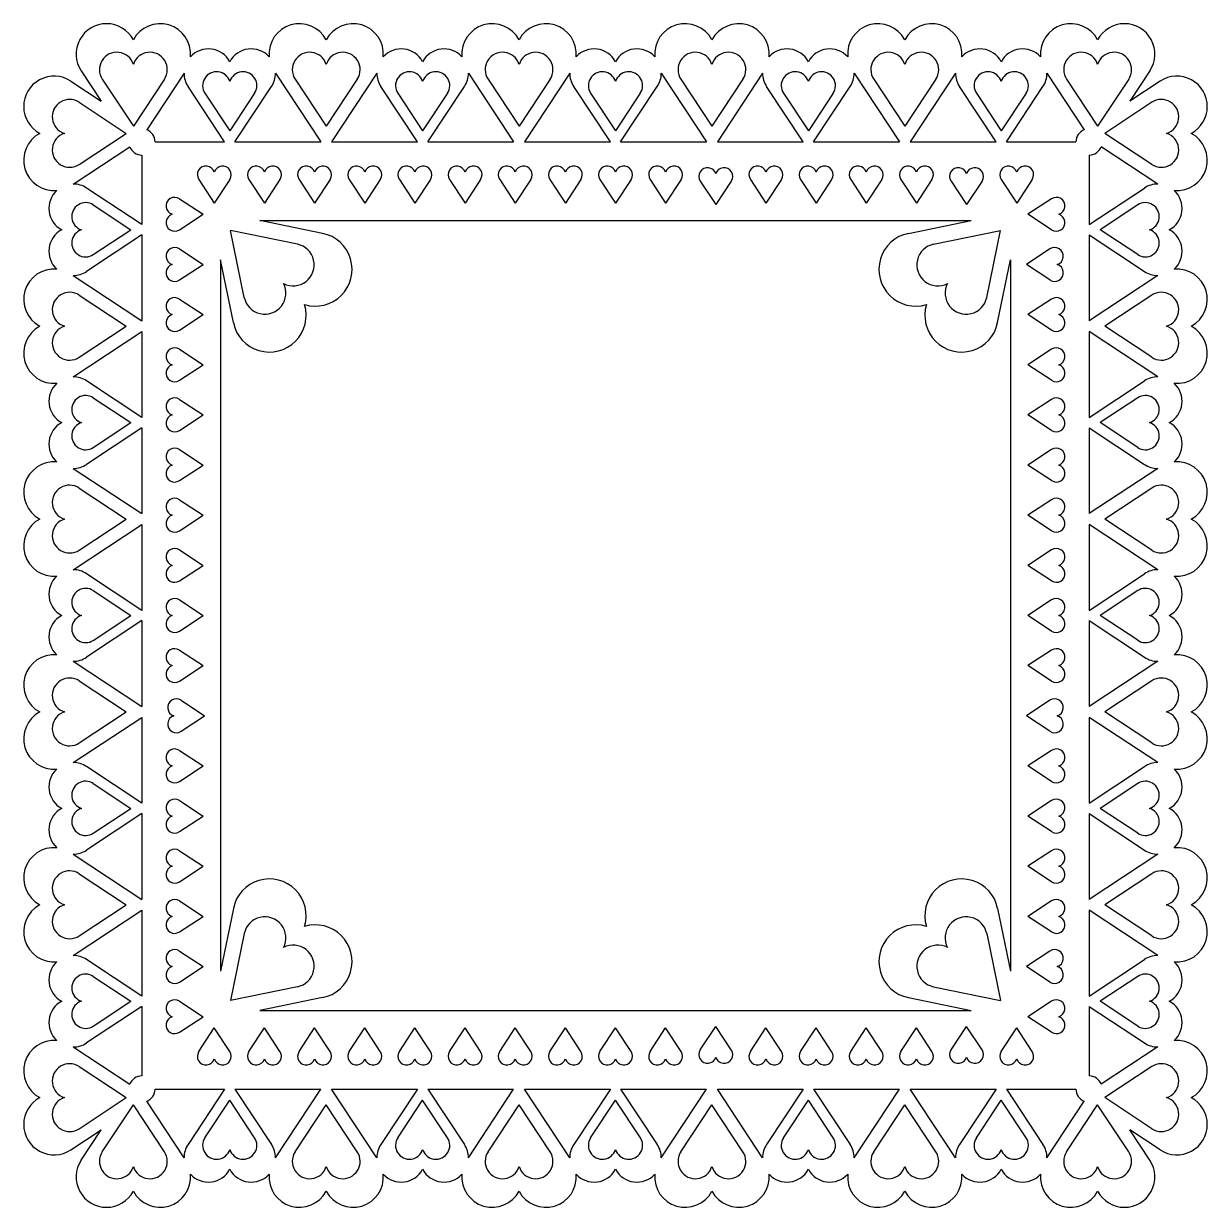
# Model space of a CAD drawing. Extents: x 127 to 506, y 0 to 180.
# Drawn here: x 331.3 to 505.8, y 2.6 to 177.1 of the extents above; entities that cross this region are included whole.
import ezdxf

# ---------------------------------------------------------------- set-up
doc = ezdxf.new("R2010")
doc.units = 0
doc.layers.get('0').update_dxf_attribs({"linetype": 'CONTINUOUS'})

msp = doc.modelspace()

# ---------------------------------------------------------------- linework, layer by layer
for p, q in [((339.827047, 170.180364), (342.756965, 165.72117)), ((354.985715, 169.840976), (349.500685, 161.493025)), ((368.478881, 169.840959), (375.147137, 159.692195)), ((383.414543, 169.840976), (376.746276, 159.692195)), ((396.907698, 169.840976), (403.575965, 159.692195)), ((411.843371, 169.840976), (405.175104, 159.692195)), ((425.336526, 169.840976), (432.004793, 159.692195)), ((440.272199, 169.840976), (433.603932, 159.692195)), ((453.765354, 169.840976), (460.433621, 159.692195)), ((468.701027, 169.840976), (462.03276, 159.692195)), ((482.194182, 169.840976), (487.679209, 161.493029)), ((497.35285, 170.180364), (494.423037, 165.721329)), ((338.297771, 168.651088), (342.756965, 165.72117)), ((342.941949, 168.941799), (347.517879, 162.023161)), ((352.093809, 168.941799), (347.517879, 162.023161)), ((360.972639, 159.692195), (355.579632, 167.852834)), ((362.491947, 159.692195), (367.884963, 167.852827)), ((371.370777, 168.941799), (375.946707, 162.023161)), ((380.522637, 168.941799), (375.946707, 162.023161)), ((389.401467, 159.692195), (384.00846, 167.852834)), ((390.920775, 159.692195), (396.313791, 167.852827)), ((399.799605, 168.941799), (404.375535, 162.023161)), ((408.951465, 168.941799), (404.375535, 162.023161)), ((417.830295, 159.692195), (412.437288, 167.852834)), ((419.349603, 159.692195), (424.742619, 167.852827)), ((428.228433, 168.941799), (432.804363, 162.023161)), ((437.380293, 168.941799), (432.804363, 162.023161)), ((446.259124, 159.692195), (440.866116, 167.852834)), ((447.778431, 159.692195), (453.171447, 167.852827)), ((456.657261, 168.941799), (461.233191, 162.023161)), ((465.809121, 168.941799), (461.233191, 162.023161)), ((474.687952, 159.692195), (469.294944, 167.852834)), ((476.207259, 159.692195), (481.600275, 167.852827)), ((485.086089, 168.941799), (489.662019, 162.023161)), ((494.237949, 168.941799), (489.662019, 162.023161)), ((498.882105, 168.651171), (494.422914, 165.721248)), ((358.071553, 166.86198), (361.732294, 161.327068)), ((365.393041, 166.861977), (361.732294, 161.327068)), ((386.500381, 166.86198), (390.161122, 161.327068)), ((393.821869, 166.861977), (390.161122, 161.327068)), ((414.929209, 166.86198), (418.58995, 161.327068)), ((422.250697, 166.861977), (418.58995, 161.327068)), ((443.358037, 166.86198), (447.018778, 161.327068)), ((450.679525, 166.861977), (447.018778, 161.327068)), ((471.786865, 166.86198), (475.447606, 161.327068)), ((479.108353, 166.861977), (475.447606, 161.327068)), ((339.536336, 165.536186), (346.454974, 160.960256)), ((497.643543, 165.536268), (490.72491, 160.960331)), ((339.536336, 156.384326), (346.454974, 160.960256)), ((497.643553, 156.384408), (490.72491, 160.960331)), ((338.637158, 153.492419), (346.98511, 158.977449)), ((350.723425, 159.692195), (360.972639, 159.692195)), ((362.491947, 159.692195), (375.147137, 159.692195)), ((376.746276, 159.692195), (389.401467, 159.692195)), ((390.920775, 159.692195), (403.575965, 159.692195)), ((405.175104, 159.692195), (417.830295, 159.692195)), ((419.349603, 159.692195), (432.004793, 159.692195)), ((433.603932, 159.692195), (446.259124, 159.692195)), ((447.778431, 159.692195), (460.433621, 159.692195)), ((462.03276, 159.692195), (474.687952, 159.692195)), ((476.207259, 159.692195), (486.45646, 159.692195)), ((498.542733, 153.492502), (490.194799, 158.977508)), ((348.785939, 157.75471), (348.785939, 147.505495)), ((488.393948, 157.75471), (488.393958, 147.505567)), ((357.160924, 154.151514), (359.448889, 150.692195)), ((361.736854, 154.151514), (359.448889, 150.692195)), ((364.553557, 154.151514), (366.841522, 150.692195)), ((369.129487, 154.151514), (366.841522, 150.692195)), ((371.946189, 154.151514), (374.234154, 150.692195)), ((376.522119, 154.151514), (374.234154, 150.692195)), ((379.338822, 154.151514), (381.626787, 150.692195)), ((383.914752, 154.151514), (381.626787, 150.692195)), ((386.731454, 154.151514), (389.019419, 150.692195)), ((391.307384, 154.151514), (389.019419, 150.692195)), ((394.124086, 154.151514), (396.412051, 150.692195)), ((398.700016, 154.151514), (396.412051, 150.692195)), ((401.516719, 154.151514), (403.804684, 150.692195)), ((406.092649, 154.151514), (403.804684, 150.692195)), ((408.909351, 154.151514), (411.197316, 150.692195)), ((413.485281, 154.151514), (411.197316, 150.692195)), ((416.301984, 154.151514), (418.589949, 150.692195)), ((420.877914, 154.151514), (418.589949, 150.692195)), ((423.694616, 154.151514), (425.982581, 150.692195)), ((428.270546, 154.151514), (425.982581, 150.692195)), ((431.087248, 153.925765), (433.375213, 150.466446)), ((435.663178, 153.925765), (433.375213, 150.466446)), ((438.479881, 154.151514), (440.767846, 150.692195)), ((443.055811, 154.151514), (440.767846, 150.692195)), ((445.872513, 154.151514), (448.160478, 150.692195)), ((450.448443, 154.151514), (448.160478, 150.692195)), ((453.265145, 154.151514), (455.55311, 150.692195)), ((457.841075, 154.151514), (455.55311, 150.692195)), ((460.657778, 154.151514), (462.945743, 150.692195)), ((465.233708, 154.151514), (462.945743, 150.692195)), ((468.05041, 153.925765), (470.338375, 150.466446)), ((472.62634, 153.925765), (470.338375, 150.466446)), ((475.443043, 154.151514), (477.731008, 150.692195)), ((480.018973, 154.151514), (477.731008, 150.692195)), ((348.785939, 147.505495), (340.625301, 152.898503)), ((488.393958, 147.505567), (496.554591, 152.898583)), ((341.616154, 150.406582), (347.151066, 146.745841)), ((354.32662, 151.31721), (357.785939, 149.029245)), ((482.853277, 151.31721), (479.393958, 149.029245)), ((495.56374, 150.406661), (490.028832, 146.745915)), ((354.32662, 146.74128), (357.785939, 149.029245)), ((482.853277, 146.74128), (479.393958, 149.029245)), ((341.616158, 143.085094), (347.151066, 146.745841)), ((363.863137, 136.784674), (361.858718, 146.619417)), ((371.693461, 144.614998), (361.858718, 146.619417)), ((366.156719, 148.137195), (471.023178, 148.137195)), ((375.418284, 146.22039), (366.156719, 148.137195)), ((461.761613, 146.22039), (471.023178, 148.137195)), ((465.486436, 144.614998), (475.321179, 146.619417)), ((473.31676, 136.784674), (475.321179, 146.619417)), ((495.563744, 143.085173), (490.028832, 146.745915)), ((348.785939, 145.986187), (340.625307, 140.593172)), ((348.785939, 145.986187), (348.785939, 133.330998)), ((488.39396, 145.98626), (496.554598, 140.593253)), ((488.39396, 145.98626), (488.393973, 133.33107)), ((354.32662, 143.924578), (357.785939, 141.636613)), ((482.627528, 143.924578), (479.168209, 141.636613)), ((354.32662, 139.348648), (357.785939, 141.636613)), ((362.257745, 133.059851), (360.340939, 142.321416)), ((360.340939, 142.321416), (360.340939, 37.454957)), ((474.922152, 133.059851), (476.838958, 142.321416)), ((476.838964, 142.321476), (476.839072, 37.455017)), ((482.627528, 139.348648), (479.168209, 141.636613)), ((338.637176, 139.999253), (348.785939, 133.330998)), ((498.542729, 139.999336), (488.393973, 133.33107)), ((339.536336, 137.107358), (346.454974, 132.531428)), ((354.32662, 136.531945), (357.785939, 134.24398)), ((482.853277, 136.531945), (479.393958, 134.24398)), ((497.643573, 137.10744), (490.72494, 132.531503)), ((354.32662, 131.956015), (357.785939, 134.24398)), ((482.853277, 131.956015), (479.393958, 134.24398)), ((338.637158, 125.063591), (348.785939, 131.731858)), ((339.536336, 127.955498), (346.454974, 132.531428)), ((348.785939, 131.731858), (348.785939, 119.076667)), ((498.542763, 125.063674), (488.393975, 131.73193)), ((488.393975, 131.73193), (488.393988, 119.076739)), ((497.643582, 127.95558), (490.72494, 132.531503)), ((354.32662, 129.139313), (357.785939, 126.851348)), ((482.853296, 129.13938), (479.39398, 126.851411)), ((354.32662, 124.563383), (357.785939, 126.851348)), ((482.853301, 124.563449), (479.39398, 126.851411)), ((348.785939, 119.076667), (340.625301, 124.469675)), ((488.393988, 119.076739), (496.554621, 124.469755)), ((341.616154, 121.977754), (347.151066, 118.317013)), ((354.32662, 121.746681), (357.785939, 119.458716)), ((482.853304, 121.746747), (479.393987, 119.458779)), ((495.56377, 121.977833), (490.028861, 118.317087)), ((354.32662, 117.170751), (357.785939, 119.458716)), ((482.853309, 117.170817), (479.393987, 119.458779)), ((348.785939, 117.557359), (340.625307, 112.164344)), ((341.616158, 114.656266), (347.151066, 118.317013)), ((348.785939, 117.557359), (348.785939, 104.90217)), ((488.393989, 117.557432), (496.554627, 112.164425)), ((488.393989, 117.557432), (488.394002, 104.902242)), ((495.563774, 114.656345), (490.028861, 118.317087)), ((354.32662, 114.354048), (357.785939, 112.066083)), ((482.853312, 114.354115), (479.393995, 112.066146)), ((354.32662, 109.778118), (357.785939, 112.066083)), ((482.853316, 109.778185), (479.393995, 112.066146)), ((338.637158, 111.570437), (348.785939, 104.90217)), ((498.542777, 111.57052), (488.394002, 104.902242)), ((339.536336, 108.67853), (346.454974, 104.1026)), ((497.643602, 108.678612), (490.724969, 104.102675)), ((354.32662, 106.961416), (357.785939, 104.673451)), ((482.853319, 106.961482), (479.394003, 104.673514)), ((338.637158, 96.634763), (348.785939, 103.30303)), ((339.536336, 99.52667), (346.454974, 104.1026)), ((348.785939, 103.30303), (348.785939, 90.647839)), ((354.32662, 102.385486), (357.785939, 104.673451)), ((482.853324, 102.385552), (479.394003, 104.673514)), ((498.542792, 96.634846), (488.394004, 103.303102)), ((488.394004, 103.303102), (488.394017, 90.647911)), ((497.643612, 99.526752), (490.724969, 104.102675)), ((354.32662, 99.568783), (357.785939, 97.280818)), ((482.853327, 99.56885), (479.39401, 97.280881)), ((348.785939, 90.647839), (340.625301, 96.040847)), ((354.32662, 94.992853), (357.785939, 97.280818)), ((482.853332, 94.99292), (479.39401, 97.280881)), ((488.394017, 90.647911), (496.55465, 96.040927)), ((341.616154, 93.548926), (347.151066, 89.888185)), ((495.563799, 93.549005), (490.028891, 89.888259)), ((354.32662, 92.176151), (357.785939, 89.888186)), ((482.853335, 92.176218), (479.394018, 89.888249)), ((348.785939, 89.128531), (340.625307, 83.735516)), ((341.616158, 86.227438), (347.151066, 89.888185)), ((348.785939, 89.128531), (348.785939, 76.473342)), ((354.32662, 87.600221), (357.785939, 89.888186)), ((482.853339, 87.600288), (479.394018, 89.888249)), ((488.394019, 89.128604), (496.554657, 83.735597)), ((488.394019, 89.128604), (488.394032, 76.473414)), ((495.563803, 86.227517), (490.028891, 89.888259)), ((354.32662, 84.783519), (357.785939, 82.495554)), ((482.853342, 84.783585), (479.394026, 82.495617)), ((338.637158, 83.141609), (348.785939, 76.473342)), ((354.32662, 80.207589), (357.785939, 82.495554)), ((482.853347, 80.207655), (479.394026, 82.495617)), ((498.542806, 83.141692), (488.394032, 76.473414)), ((339.536336, 80.249702), (346.454974, 75.673772)), ((497.643632, 80.249784), (490.724998, 75.673847)), ((354.552369, 77.390886), (358.011688, 75.102921)), ((482.627601, 77.390953), (479.168284, 75.102984)), ((339.536336, 71.097842), (346.454974, 75.673772)), ((354.552369, 72.814956), (358.011688, 75.102921)), ((482.627606, 72.815023), (479.168284, 75.102984)), ((497.643641, 71.097924), (490.724998, 75.673847)), ((338.637158, 68.205935), (348.785939, 74.874202)), ((348.785939, 74.874202), (348.785939, 62.219011)), ((498.542822, 68.206018), (488.394034, 74.874274)), ((488.394034, 74.874274), (488.394047, 62.219083)), ((354.32662, 69.998254), (357.785939, 67.710289)), ((482.853358, 69.99832), (479.394041, 67.710352)), ((348.785939, 62.219011), (340.625301, 67.612019)), ((354.32662, 65.422324), (357.785939, 67.710289)), ((482.853362, 65.42239), (479.394041, 67.710352)), ((488.394047, 62.219083), (496.55468, 67.612099)), ((341.616154, 65.120098), (347.151066, 61.459357)), ((495.563829, 65.120177), (490.02892, 61.459431)), ((341.616158, 57.79861), (347.151066, 61.459357)), ((354.32662, 62.605621), (357.785939, 60.317656)), ((482.853365, 62.605688), (479.394049, 60.317719)), ((495.563833, 57.798689), (490.02892, 61.459431)), ((348.785939, 60.699703), (340.625307, 55.306688)), ((348.785939, 60.699703), (348.785939, 48.044514)), ((354.32662, 58.029691), (357.785939, 60.317656)), ((482.85337, 58.029758), (479.394049, 60.317719)), ((488.394048, 60.699776), (496.554686, 55.306769)), ((488.394048, 60.699776), (488.394061, 48.044586)), ((338.637158, 54.712781), (348.785939, 48.044514)), ((354.32662, 55.212989), (357.785939, 52.925024)), ((482.853373, 55.213056), (479.394056, 52.925087)), ((498.542836, 54.712864), (488.394061, 48.044586)), ((354.32662, 50.637059), (357.785939, 52.925024)), ((482.853378, 50.637126), (479.394056, 52.925087)), ((339.536336, 51.820874), (346.454974, 47.244944)), ((497.643661, 51.820956), (490.725028, 47.245019)), ((339.536336, 42.669014), (346.454974, 47.244944)), ((354.326664, 47.820361), (357.785985, 45.5324)), ((482.85332, 47.820494), (479.394004, 45.532526)), ((497.643671, 42.669096), (490.725028, 47.245019)), ((338.637158, 39.777107), (348.785939, 46.445374)), ((348.785939, 46.445374), (348.785939, 33.790183)), ((354.326669, 43.244431), (357.785985, 45.5324)), ((362.257789, 46.716534), (360.340994, 37.454967)), ((474.922197, 46.716651), (476.839012, 37.455088)), ((482.853325, 43.244564), (479.394004, 45.532526)), ((498.542851, 39.77719), (488.394063, 46.445446)), ((488.394063, 46.445446), (488.394076, 33.790255)), ((363.863185, 42.991713), (361.858777, 33.156968)), ((473.316809, 42.991826), (475.321238, 33.157085)), ((354.326672, 40.427729), (357.785993, 38.139767)), ((482.627579, 40.427862), (479.168262, 38.139893)), ((348.785939, 33.790183), (340.625301, 39.183191)), ((488.394076, 33.790255), (496.554709, 39.183271)), ((341.616154, 36.69127), (347.151066, 33.030529)), ((354.326676, 35.851799), (357.785993, 38.139767)), ((482.627584, 35.851932), (479.168262, 38.139893)), ((495.563858, 36.691349), (490.02895, 33.030603)), ((371.693518, 35.161397), (361.858777, 33.156968)), ((465.486493, 35.161494), (475.321238, 33.157085)), ((375.418342, 33.556009), (366.156779, 31.639194)), ((461.761672, 33.556098), (471.023238, 31.639302)), ((348.785939, 32.270875), (340.625307, 26.87786)), ((341.616158, 29.369782), (347.151066, 33.030529)), ((348.785939, 32.270875), (348.785939, 22.021518)), ((354.326679, 33.035096), (357.786001, 30.747135)), ((366.156779, 31.639194), (471.023238, 31.639302)), ((482.853336, 33.03523), (479.394019, 30.747261)), ((488.394017, 32.270987), (496.554715, 26.877941)), ((488.394078, 32.270948), (488.394088, 22.021662)), ((495.563862, 29.369861), (490.02895, 33.030603)), ((354.326684, 28.459166), (357.786001, 30.747135)), ((482.85334, 28.4593), (479.394019, 30.747261)), ((357.160991, 25.624865), (359.448952, 29.084187)), ((361.736921, 25.62487), (359.448952, 29.084187)), ((364.553623, 25.624873), (366.841585, 29.084194)), ((369.129553, 25.624878), (366.841585, 29.084194)), ((371.946256, 25.624881), (374.234217, 29.084202)), ((376.522186, 25.624885), (374.234217, 29.084202)), ((379.338888, 25.624888), (381.62685, 29.08421)), ((383.914818, 25.624893), (381.62685, 29.08421)), ((386.731521, 25.624896), (389.019482, 29.084217)), ((391.307451, 25.624901), (389.019482, 29.084217)), ((394.124153, 25.624904), (396.412114, 29.084225)), ((398.700083, 25.624908), (396.412114, 29.084225)), ((401.516785, 25.624911), (403.804747, 29.084233)), ((406.092715, 25.624916), (403.804747, 29.084233)), ((408.909418, 25.624919), (411.197379, 29.08424)), ((413.485348, 25.624924), (411.197379, 29.08424)), ((416.30205, 25.624927), (418.590012, 29.084248)), ((420.87798, 25.624931), (418.590012, 29.084248)), ((423.694682, 25.624934), (425.982644, 29.084256)), ((428.270612, 25.624939), (425.982644, 29.084256)), ((431.087315, 25.850691), (433.375276, 29.310012)), ((435.663245, 25.850696), (433.375276, 29.310012)), ((438.479947, 25.62495), (440.767909, 29.084271)), ((443.055877, 25.624954), (440.767909, 29.084271)), ((445.87258, 25.624957), (448.160541, 29.084279)), ((450.44851, 25.624962), (448.160541, 29.084279)), ((453.265212, 25.624965), (455.553173, 29.084286)), ((457.841142, 25.62497), (455.553173, 29.084286)), ((460.657844, 25.624973), (462.945806, 29.084294)), ((465.233774, 25.624977), (462.945806, 29.084294)), ((468.050477, 25.850729), (470.338438, 29.31005)), ((472.626407, 25.850734), (470.338438, 29.31005)), ((475.443109, 25.624988), (477.731071, 29.084309)), ((480.019039, 25.624993), (477.731071, 29.084309)), ((338.637158, 26.283953), (346.98526, 20.798824)), ((498.542865, 26.284036), (490.194897, 20.798982)), ((339.536336, 23.392046), (346.454974, 18.816116)), ((497.643691, 23.392128), (490.725057, 18.816191)), ((350.723557, 20.084178), (360.972712, 20.084188)), ((360.972712, 20.084188), (355.579713, 11.923544)), ((362.49202, 20.08419), (375.147209, 20.084203)), ((362.49202, 20.08419), (367.885043, 11.923563)), ((368.478964, 9.935433), (375.147209, 20.084203)), ((376.746349, 20.084205), (389.40154, 20.084218)), ((383.414626, 9.93543), (376.746349, 20.084205)), ((389.40154, 20.084218), (384.008541, 11.923574)), ((390.920848, 20.084219), (403.576037, 20.084232)), ((390.920848, 20.084219), (396.313871, 11.923593)), ((396.907781, 9.935444), (403.576037, 20.084232)), ((405.175177, 20.084234), (417.830368, 20.084247)), ((411.843454, 9.93546), (405.175177, 20.084234)), ((417.830368, 20.084247), (412.437369, 11.923603)), ((419.349676, 20.084249), (432.004865, 20.084262)), ((419.349676, 20.084249), (424.742699, 11.923622)), ((425.336609, 9.935474), (432.004865, 20.084262)), ((433.604005, 20.084264), (446.259196, 20.084277)), ((440.272282, 9.935489), (433.604005, 20.084264)), ((446.259196, 20.084277), (440.866197, 11.923633)), ((447.778504, 20.084278), (460.433693, 20.084291)), ((447.778504, 20.084278), (453.171528, 11.923652)), ((453.765437, 9.935503), (460.433693, 20.084291)), ((462.032833, 20.084293), (474.688024, 20.084306)), ((468.70111, 9.935519), (462.032833, 20.084293)), ((474.688024, 20.084306), (469.295025, 11.923662)), ((476.207332, 20.084308), (486.456605, 20.084318)), ((476.207332, 20.084308), (481.600356, 11.923681)), ((339.536336, 14.240186), (346.454974, 18.816116)), ((342.94203, 10.834566), (347.517953, 17.753209)), ((352.09389, 10.834575), (347.517953, 17.753209)), ((354.985798, 9.935401), (349.500847, 18.283214)), ((358.071633, 12.9144), (361.732368, 18.449316)), ((365.393121, 12.914412), (361.732368, 18.449316)), ((371.370858, 10.834595), (375.946781, 17.753238)), ((380.522718, 10.834605), (375.946781, 17.753238)), ((386.500461, 12.91443), (390.161196, 18.449346)), ((393.821949, 12.914441), (390.161196, 18.449346)), ((399.799686, 10.834625), (404.375609, 17.753267)), ((408.951546, 10.834634), (404.375609, 17.753267)), ((414.929289, 12.914459), (418.590024, 18.449375)), ((422.250777, 12.91447), (418.590024, 18.449375)), ((428.228514, 10.834654), (432.804437, 17.753297)), ((437.380374, 10.834664), (432.804437, 17.753297)), ((443.358117, 12.914488), (447.018852, 18.449404)), ((450.679605, 12.9145), (447.018852, 18.449404)), ((456.657342, 10.834684), (461.233265, 17.753326)), ((465.809202, 10.834693), (461.233265, 17.753326)), ((471.786945, 12.914518), (475.44768, 18.449434)), ((479.108433, 12.914529), (475.44768, 18.449434)), ((482.194265, 9.935533), (487.679224, 18.283395)), ((485.08617, 10.834713), (489.662093, 17.753356)), ((494.23803, 10.834723), (489.662093, 17.753356)), ((497.6437, 14.240268), (490.725057, 18.816191)), ((338.297771, 11.125284), (342.757112, 14.055299)), ((339.82713, 9.595998), (342.757112, 14.055299)), ((498.882268, 11.125367), (494.422924, 14.055377)), ((497.352933, 9.596161), (494.423047, 14.055297))]:
    msp.add_line(p, q)
for centre, radius, start, end in [((343.564624, 172.650357), 4.48, 28.063969, 213.458994), ((351.471133, 172.650357), 4.48, 354.966404, 151.936031), ((371.993452, 172.650357), 4.48, 28.063969, 185.033462), ((379.899961, 172.650357), 4.48, 354.966404, 151.936031), ((400.42228, 172.650357), 4.48, 28.063969, 185.033596), ((408.328789, 172.650357), 4.48, 354.966404, 151.936031), ((428.851108, 172.650357), 4.48, 28.063969, 185.033596), ((436.757617, 172.650357), 4.48, 354.966404, 151.936031), ((457.279936, 172.650357), 4.48, 28.063969, 185.033596), ((465.186445, 172.650357), 4.48, 354.966404, 151.936031), ((485.708764, 172.650357), 4.48, 28.063969, 185.033596), ((493.615273, 172.650357), 4.48, 326.541006, 151.936031), ((345.077707, 170.353229), 2.56, 17.599741, 213.458994), ((349.95805, 170.353229), 2.56, 326.541006, 162.400259), ((358.569695, 169.828835), 3.584, 28.06394, 137.344932), ((364.894902, 169.828832), 3.584, 42.655365, 151.936001), ((373.506535, 170.353229), 2.56, 17.599741, 213.458994), ((378.386878, 170.353229), 2.56, 326.541006, 162.400259), ((386.998523, 169.828835), 3.584, 28.06394, 137.344932), ((393.32373, 169.828832), 3.584, 42.655365, 151.936001), ((401.935363, 170.353229), 2.56, 17.599741, 213.458994), ((406.815706, 170.353229), 2.56, 326.541006, 162.400259), ((415.427351, 169.828835), 3.584, 28.06394, 137.344932), ((421.752558, 169.828832), 3.584, 42.655365, 151.936001), ((430.364191, 170.353229), 2.56, 17.599741, 213.458994), ((435.244534, 170.353229), 2.56, 326.541006, 162.400259), ((443.856179, 169.828835), 3.584, 28.06394, 137.344932), ((450.181386, 169.828832), 3.584, 42.655365, 151.936001), ((458.793019, 170.353229), 2.56, 17.599741, 213.458994), ((463.673362, 170.353229), 2.56, 326.541006, 162.400259), ((472.285007, 169.828835), 3.584, 28.06394, 137.344932), ((478.610214, 169.828832), 3.584, 42.655365, 151.936001), ((487.221847, 170.353229), 2.56, 17.599741, 213.458994), ((492.10219, 170.353229), 2.56, 326.541006, 162.400259), ((335.827767, 164.913511), 4.48, 56.541006, 241.936031), ((358.569695, 169.828835), 3.584, 179.805899, 213.458964), ((359.78016, 167.991124), 2.048, 17.599712, 213.458964), ((363.684435, 167.991122), 2.048, 326.540976, 162.400229), ((364.894902, 169.828832), 3.584, 326.540976, 0.193868), ((386.998523, 169.828835), 3.584, 179.805899, 213.458964), ((388.208988, 167.991124), 2.048, 17.599712, 213.458964), ((392.113263, 167.991122), 2.048, 326.540976, 162.400229), ((393.32373, 169.828832), 3.584, 326.540976, 0.193868), ((415.427351, 169.828835), 3.584, 179.805899, 213.458964), ((416.637816, 167.991124), 2.048, 17.599712, 213.458964), ((420.542091, 167.991122), 2.048, 326.540976, 162.400229), ((421.752558, 169.828832), 3.584, 326.540976, 0.193868), ((443.856179, 169.828835), 3.584, 179.805899, 213.458964), ((445.066644, 167.991124), 2.048, 17.599712, 213.458964), ((448.970919, 167.991122), 2.048, 326.540976, 162.400229), ((450.181386, 169.828832), 3.584, 326.540976, 0.193868), ((472.285007, 169.828835), 3.584, 179.805899, 213.458964), ((473.495472, 167.991124), 2.048, 17.599712, 213.458964), ((477.399747, 167.991122), 2.048, 326.540976, 162.400229), ((478.610214, 169.828832), 3.584, 326.540976, 0.193868), ((501.352112, 164.913596), 4.48, 298.064029, 123.459053), ((338.124905, 163.400428), 2.56, 56.541006, 252.400259), ((499.054976, 163.400511), 2.56, 287.599801, 123.459053), ((335.827767, 157.007002), 4.48, 118.063969, 275.033596), ((338.124905, 158.520084), 2.56, 107.599741, 303.458994), ((348.785939, 159.692195), 1.937485, 360, 68.351963), ((488.393946, 159.692195), 1.937485, 111.647735, 180), ((499.054981, 158.520168), 2.56, 236.541065, 72.400318), ((501.352121, 157.007087), 4.48, 264.966464, 61.93609), ((348.785939, 159.692195), 1.937485, 201.648037, 270), ((488.393946, 159.692195), 1.937485, 270.000059, 338.353846), ((358.228804, 154.857229), 1.28, 17.599741, 213.458994), ((360.668975, 154.857229), 1.28, 326.541006, 162.400259), ((365.621436, 154.857229), 1.28, 17.599741, 213.458994), ((368.061608, 154.857229), 1.28, 326.541006, 162.400259), ((373.014068, 154.857229), 1.28, 17.599741, 213.458994), ((375.45424, 154.857229), 1.28, 326.541006, 162.400259), ((380.406701, 154.857229), 1.28, 17.599741, 213.458994), ((382.846872, 154.857229), 1.28, 326.541006, 162.400259), ((387.799333, 154.857229), 1.28, 17.599741, 213.458994), ((390.239505, 154.857229), 1.28, 326.541006, 162.400259), ((395.191966, 154.857229), 1.28, 17.599741, 213.458994), ((397.632137, 154.857229), 1.28, 326.541006, 162.400259), ((402.584598, 154.857229), 1.28, 17.599741, 213.458994), ((405.02477, 154.857229), 1.28, 326.541006, 162.400259), ((409.97723, 154.857229), 1.28, 17.599741, 213.458994), ((412.417402, 154.857229), 1.28, 326.541006, 162.400259), ((417.369863, 154.857229), 1.28, 17.599741, 213.458994), ((419.810034, 154.857229), 1.28, 326.541006, 162.400259), ((424.762495, 154.857229), 1.28, 17.599741, 213.458994), ((427.202667, 154.857229), 1.28, 326.541006, 162.400259), ((432.155128, 154.63148), 1.28, 17.599741, 213.458994), ((434.595299, 154.63148), 1.28, 326.541006, 162.400259), ((439.54776, 154.857229), 1.28, 17.599741, 213.458994), ((441.987932, 154.857229), 1.28, 326.541006, 162.400259), ((446.940392, 154.857229), 1.28, 17.599741, 213.458994), ((449.380564, 154.857229), 1.28, 326.541006, 162.400259), ((454.333025, 154.857229), 1.28, 17.599741, 213.458994), ((456.773196, 154.857229), 1.28, 326.541006, 162.400259), ((461.725657, 154.857229), 1.28, 17.599741, 213.458994), ((464.165829, 154.857229), 1.28, 326.541006, 162.400259), ((469.118289, 154.63148), 1.28, 17.599741, 213.458994), ((471.558461, 154.63148), 1.28, 326.541006, 162.400259), ((476.510922, 154.857229), 1.28, 17.599741, 213.458994), ((478.951093, 154.857229), 1.28, 326.541006, 162.400259), ((338.6493, 149.90844), 3.584, 132.655068, 241.93606), ((338.6493, 149.90844), 3.584, 56.541036, 90.194101), ((498.530596, 149.908523), 3.584, 89.805958, 123.459024), ((498.530596, 149.908523), 3.584, 298.063999, 47.344991), ((340.487011, 148.697974), 2.048, 56.541036, 252.400288), ((353.620905, 150.249331), 1.28, 56.541006, 252.400259), ((483.558992, 150.249331), 1.28, 287.599741, 123.458994), ((496.692886, 148.698055), 2.048, 287.599771, 123.459024), ((353.620905, 147.809159), 1.28, 107.599741, 303.458994), ((483.558992, 147.809159), 1.28, 236.541006, 72.400259), ((338.649303, 143.583233), 3.584, 118.063999, 227.344635), ((340.487013, 144.7937), 2.048, 107.599771, 303.459024), ((496.692888, 144.793781), 2.048, 236.541036, 72.400288), ((498.530599, 143.583315), 3.584, 312.655425, 61.93606), ((374.333749, 140.909189), 5.4208, 253.063969, 78.458994), ((462.846148, 140.909189), 5.4208, 101.541006, 286.936031), ((353.620905, 142.856699), 1.28, 56.541006, 252.400259), ((371.073727, 141.580026), 3.0976, 242.599741, 78.458994), ((466.10617, 141.580026), 3.0976, 101.541006, 297.400259), ((483.333243, 142.856699), 1.28, 287.599741, 123.458994), ((353.620905, 140.416527), 1.28, 107.599741, 303.458994), ((483.333243, 140.416527), 1.28, 236.541006, 72.400259), ((335.827767, 136.484683), 4.48, 84.966538, 241.936031), ((338.649303, 143.583233), 3.584, 269.806132, 303.459024), ((498.530599, 143.583315), 3.584, 236.541036, 270.193928), ((501.352142, 136.484768), 4.48, 298.064029, 95.033522), ((366.898109, 137.404408), 3.0976, 191.541006, 27.400259), ((470.281788, 137.404408), 3.0976, 152.599741, 348.458994), ((338.124905, 134.9716), 2.56, 56.541006, 252.400259), ((353.620905, 135.464066), 1.28, 56.541006, 252.400259), ((483.558992, 135.464066), 1.28, 287.599741, 123.458994), ((499.055005, 134.971683), 2.56, 287.599801, 123.459053), ((367.568946, 134.144386), 5.4208, 191.541006, 16.936031), ((469.610951, 134.144386), 5.4208, 163.063969, 348.458994), ((353.620905, 133.023895), 1.28, 107.599741, 303.458994), ((483.558992, 133.023895), 1.28, 236.541006, 72.400259), ((335.827767, 128.578174), 4.48, 118.063969, 275.033596), ((338.124905, 130.091256), 2.56, 107.599741, 303.458994), ((499.055011, 130.09134), 2.56, 236.541065, 72.400318), ((501.35215, 128.578259), 4.48, 264.966464, 61.93609), ((353.620905, 128.071434), 1.28, 56.541006, 252.400259), ((483.559013, 128.071501), 1.28, 287.599801, 123.459053), ((353.620905, 125.631262), 1.28, 107.599741, 303.458994), ((483.559015, 125.631329), 1.28, 236.541065, 72.400318), ((338.6493, 121.479612), 3.584, 132.655068, 241.93606), ((338.6493, 121.479612), 3.584, 56.541036, 90.194101), ((498.530625, 121.479695), 3.584, 89.805958, 123.459024), ((498.530625, 121.479695), 3.584, 298.063999, 47.344991), ((340.487011, 120.269146), 2.048, 56.541036, 252.400288), ((496.692915, 120.269227), 2.048, 287.599771, 123.459024), ((353.620905, 120.678801), 1.28, 56.541006, 252.400259), ((483.55902, 120.678869), 1.28, 287.599801, 123.459053), ((353.620905, 118.23863), 1.28, 107.599741, 303.458994), ((483.559023, 118.238697), 1.28, 236.541065, 72.400318), ((338.649303, 115.154405), 3.584, 118.063999, 227.344635), ((340.487013, 116.364872), 2.048, 107.599771, 303.459024), ((496.692917, 116.364953), 2.048, 236.541036, 72.400288), ((498.530628, 115.154487), 3.584, 312.655425, 61.93606), ((353.620905, 113.286169), 1.28, 56.541006, 252.400259), ((483.559028, 113.286236), 1.28, 287.599801, 123.459053), ((335.827767, 108.055855), 4.48, 84.966404, 241.936031), ((338.649303, 115.154405), 3.584, 269.806132, 303.459024), ((353.620905, 110.845997), 1.28, 107.599741, 303.458994), ((483.559031, 110.846065), 1.28, 236.541065, 72.400318), ((498.530628, 115.154487), 3.584, 236.541036, 270.193928), ((501.352171, 108.05594), 4.48, 298.064029, 95.033655), ((338.124905, 106.542772), 2.56, 56.541006, 252.400259), ((499.055035, 106.542855), 2.56, 287.599801, 123.459053), ((353.620905, 105.893537), 1.28, 56.541006, 252.400259), ((483.559036, 105.893604), 1.28, 287.599801, 123.459053), ((335.827767, 100.149345), 4.48, 118.063969, 275.033596), ((338.124905, 101.662428), 2.56, 107.599741, 303.458994), ((353.620905, 103.453365), 1.28, 107.599741, 303.458994), ((483.559038, 103.453432), 1.28, 236.541065, 72.400318), ((499.05504, 101.662512), 2.56, 236.541065, 72.400318), ((501.35218, 100.149431), 4.48, 264.966464, 61.93609), ((353.620905, 98.500904), 1.28, 56.541006, 252.400259), ((483.559043, 98.500971), 1.28, 287.599801, 123.459053), ((338.6493, 93.050784), 3.584, 56.541036, 90.194101), ((353.620905, 96.060733), 1.28, 107.599741, 303.458994), ((483.559046, 96.0608), 1.28, 236.541065, 72.400318), ((498.530654, 93.050867), 3.584, 89.805958, 123.459024), ((338.6493, 93.050784), 3.584, 132.655068, 241.93606), ((498.530654, 93.050867), 3.584, 298.063999, 47.344991), ((340.487011, 91.840318), 2.048, 56.541036, 252.400288), ((496.692945, 91.840399), 2.048, 287.599771, 123.459024), ((353.620905, 91.108272), 1.28, 56.541006, 252.400259), ((483.559051, 91.108339), 1.28, 287.599801, 123.459053), ((338.649303, 86.725577), 3.584, 118.063999, 227.344635), ((340.487013, 87.936044), 2.048, 107.599771, 303.459024), ((353.620905, 88.6681), 1.28, 107.599741, 303.458994), ((483.559053, 88.668167), 1.28, 236.541065, 72.400318), ((496.692947, 87.936125), 2.048, 236.541036, 72.400288), ((498.530658, 86.725659), 3.584, 312.655425, 61.93606), ((335.827767, 79.627027), 4.48, 84.966404, 241.936031), ((353.620905, 83.715639), 1.28, 56.541006, 252.400259), ((483.559059, 83.715707), 1.28, 287.599801, 123.459053), ((501.352201, 79.627112), 4.48, 298.064029, 95.033655), ((338.649303, 86.725577), 3.584, 269.806132, 303.459024), ((353.620905, 81.275468), 1.28, 107.599741, 303.458994), ((483.559061, 81.275535), 1.28, 236.541065, 72.400318), ((498.530658, 86.725659), 3.584, 236.541036, 270.193928), ((338.124905, 78.113944), 2.56, 56.541006, 252.400259), ((499.055064, 78.114027), 2.56, 287.599801, 123.459053), ((353.846654, 76.323007), 1.28, 56.541006, 252.400259), ((483.333317, 76.323074), 1.28, 287.599801, 123.459053), ((335.827767, 71.720517), 4.48, 118.063969, 275.033596), ((338.124905, 73.2336), 2.56, 107.599741, 303.458994), ((353.846654, 73.882835), 1.28, 107.599741, 303.458994), ((483.33332, 73.882902), 1.28, 236.541065, 72.400318), ((499.055069, 73.233684), 2.56, 236.541065, 72.400318), ((501.352209, 71.720603), 4.48, 264.966464, 61.93609), ((353.620905, 68.930375), 1.28, 56.541006, 252.400259), ((483.559074, 68.930442), 1.28, 287.599801, 123.459053), ((338.6493, 64.621956), 3.584, 56.541036, 90.194101), ((498.530684, 64.622039), 3.584, 89.805958, 123.459024), ((338.6493, 64.621956), 3.584, 132.655068, 241.93606), ((353.620905, 66.490203), 1.28, 107.599741, 303.458994), ((483.559076, 66.49027), 1.28, 236.541065, 72.400318), ((498.530684, 64.622039), 3.584, 298.063999, 47.344991), ((340.487011, 63.41149), 2.048, 56.541036, 252.400288), ((496.692974, 63.411571), 2.048, 287.599771, 123.459024), ((353.620905, 61.537742), 1.28, 56.541006, 252.400259), ((483.559082, 61.53781), 1.28, 287.599801, 123.459053), ((338.649303, 58.296749), 3.584, 118.063999, 227.344635), ((340.487013, 59.507216), 2.048, 107.599771, 303.459024), ((496.692976, 59.507297), 2.048, 236.541036, 72.400288), ((498.530687, 58.296831), 3.584, 312.655425, 61.93606), ((353.620905, 59.097571), 1.28, 107.599741, 303.458994), ((483.559084, 59.097638), 1.28, 236.541065, 72.400318), ((335.827767, 51.198199), 4.48, 84.966404, 241.936031), ((338.649303, 58.296749), 3.584, 269.806132, 303.459024), ((353.620905, 54.14511), 1.28, 56.541006, 252.400259), ((483.559089, 54.145177), 1.28, 287.599801, 123.459053), ((498.530687, 58.296831), 3.584, 236.541036, 270.193928), ((501.35223, 51.198284), 4.48, 298.064029, 95.033655), ((353.620905, 51.704938), 1.28, 107.599741, 303.458994), ((483.559092, 51.705006), 1.28, 236.541065, 72.400318), ((338.124905, 49.685116), 2.56, 56.541006, 252.400259), ((367.568992, 45.632004), 5.4208, 343.064029, 168.459053), ((469.610997, 45.63211), 5.4208, 11.541065, 196.93609), ((499.055094, 49.685199), 2.56, 287.599801, 123.459053), ((335.827767, 43.291689), 4.48, 118.063969, 275.033596), ((338.124905, 44.804772), 2.56, 107.599741, 303.458994), ((353.62095, 46.752481), 1.28, 56.541065, 252.400318), ((483.559037, 46.752616), 1.28, 287.599801, 123.459053), ((499.055099, 44.804856), 2.56, 236.541065, 72.400318), ((501.352238, 43.291775), 4.48, 264.966464, 61.93609), ((353.620952, 44.31231), 1.28, 107.599801, 303.459053), ((366.898158, 42.371982), 3.0976, 332.599801, 168.459053), ((470.281837, 42.372089), 3.0976, 11.541065, 207.400318), ((483.559039, 44.312444), 1.28, 236.541065, 72.400318), ((374.333802, 38.867209), 5.4208, 281.541065, 106.93609), ((462.846201, 38.8673), 5.4208, 73.064029, 258.459053), ((353.620958, 39.359849), 1.28, 56.541065, 252.400318), ((371.07378, 38.196368), 3.0976, 281.541065, 117.400318), ((466.106224, 38.196467), 3.0976, 62.599801, 258.459053), ((483.333295, 39.359983), 1.28, 287.599801, 123.459053), ((338.6493, 36.193128), 3.584, 132.655068, 241.93606), ((338.6493, 36.193128), 3.584, 56.541036, 90.194101), ((498.530713, 36.193211), 3.584, 89.805958, 123.459024), ((498.530713, 36.193211), 3.584, 298.063999, 47.344991), ((340.487011, 34.982662), 2.048, 56.541036, 252.400288), ((353.62096, 36.919677), 1.28, 107.599801, 303.459053), ((483.333298, 36.919812), 1.28, 236.541065, 72.400318), ((496.693004, 34.982743), 2.048, 287.599771, 123.459024), ((353.620965, 31.967217), 1.28, 56.541065, 252.400318), ((483.559052, 31.967351), 1.28, 287.599801, 123.459053), ((338.649303, 29.867921), 3.584, 118.063999, 227.344635), ((340.487013, 31.078388), 2.048, 107.599771, 303.459024), ((496.693006, 31.078469), 2.048, 236.541036, 72.400288), ((498.530717, 29.868003), 3.584, 312.655425, 61.93606), ((353.620968, 29.527045), 1.28, 107.599801, 303.459053), ((483.559054, 29.527179), 1.28, 236.541065, 72.400318), ((335.827767, 22.769371), 4.48, 84.966404, 241.936031), ((338.649303, 29.867921), 3.584, 269.806132, 303.459024), ((498.530717, 29.868003), 3.584, 236.541036, 270.193928), ((501.35226, 22.769456), 4.48, 298.064029, 95.033655), ((358.228871, 24.919151), 1.28, 146.541065, 342.400318), ((360.669043, 24.919154), 1.28, 197.599801, 33.459053), ((365.621503, 24.919159), 1.28, 146.541065, 342.400318), ((368.061675, 24.919161), 1.28, 197.599801, 33.459053), ((373.014136, 24.919167), 1.28, 146.541065, 342.400318), ((375.454307, 24.919169), 1.28, 197.599801, 33.459053), ((380.406768, 24.919174), 1.28, 146.541065, 342.400318), ((382.84694, 24.919177), 1.28, 197.599801, 33.459053), ((387.7994, 24.919182), 1.28, 146.541065, 342.400318), ((390.239572, 24.919184), 1.28, 197.599801, 33.459053), ((395.192033, 24.91919), 1.28, 146.541065, 342.400318), ((397.632204, 24.919192), 1.28, 197.599801, 33.459053), ((402.584665, 24.919197), 1.28, 146.541065, 342.400318), ((405.024837, 24.9192), 1.28, 197.599801, 33.459053), ((409.977298, 24.919205), 1.28, 146.541065, 342.400318), ((412.417469, 24.919207), 1.28, 197.599801, 33.459053), ((417.36993, 24.919212), 1.28, 146.541065, 342.400318), ((419.810102, 24.919215), 1.28, 197.599801, 33.459053), ((424.762562, 24.91922), 1.28, 146.541065, 342.400318), ((427.202734, 24.919223), 1.28, 197.599801, 33.459053), ((432.155195, 25.144977), 1.28, 146.541065, 342.400318), ((434.595366, 25.144979), 1.28, 197.599801, 33.459053), ((439.547827, 24.919235), 1.28, 146.541065, 342.400318), ((441.987999, 24.919238), 1.28, 197.599801, 33.459053), ((446.94046, 24.919243), 1.28, 146.541065, 342.400318), ((449.380631, 24.919246), 1.28, 197.599801, 33.459053), ((454.333092, 24.919251), 1.28, 146.541065, 342.400318), ((456.773264, 24.919253), 1.28, 197.599801, 33.459053), ((461.725724, 24.919258), 1.28, 146.541065, 342.400318), ((464.165896, 24.919261), 1.28, 197.599801, 33.459053), ((469.118356, 25.145015), 1.28, 146.541065, 342.400318), ((471.558528, 25.145018), 1.28, 197.599801, 33.459053), ((476.510989, 24.919274), 1.28, 146.541065, 342.400318), ((478.951161, 24.919276), 1.28, 197.599801, 33.459053), ((338.124905, 21.256288), 2.56, 56.541006, 252.400259), ((499.055123, 21.256371), 2.56, 287.599801, 123.459053), ((348.786072, 20.084032), 1.937485, 90.003921, 158.350513), ((488.39409, 20.084177), 1.937485, 21.649921, 90.000059), ((348.786072, 20.084032), 1.937485, 291.648952, 0.004299), ((488.39409, 20.084177), 1.937485, 179.99582, 248.348123), ((335.827767, 14.862861), 4.48, 118.063969, 303.458994), ((338.124905, 16.375944), 2.56, 107.599741, 303.458994), ((499.055128, 16.376028), 2.56, 236.541065, 72.400318), ((501.352268, 14.862947), 4.48, 236.541065, 61.93609), ((359.780241, 11.785258), 2.048, 146.541095, 342.400348), ((363.684516, 11.785264), 2.048, 197.59983, 33.459083), ((388.209069, 11.785288), 2.048, 146.541095, 342.400348), ((392.113344, 11.785294), 2.048, 197.59983, 33.459083), ((416.637897, 11.785317), 2.048, 146.541095, 342.400348), ((420.542172, 11.785323), 2.048, 197.59983, 33.459083), ((445.066725, 11.785347), 2.048, 146.541095, 342.400348), ((448.971, 11.785353), 2.048, 197.59983, 33.459083), ((473.495553, 11.785376), 2.048, 146.541095, 342.400348), ((477.399828, 11.785382), 2.048, 197.59983, 33.459083), ((345.07779, 9.423138), 2.56, 146.541065, 342.400318), ((349.958133, 9.423143), 2.56, 197.599801, 33.459053), ((358.569778, 9.947546), 3.584, 146.541095, 180.194161), ((364.894985, 9.947556), 3.584, 359.806191, 33.459083), ((373.506618, 9.423167), 2.56, 146.541065, 342.400318), ((378.386961, 9.423172), 2.56, 197.599801, 33.459053), ((386.998606, 9.947576), 3.584, 146.541095, 180.194161), ((393.323813, 9.947585), 3.584, 359.806191, 33.459083), ((401.935446, 9.423197), 2.56, 146.541065, 342.400318), ((406.815789, 9.423202), 2.56, 197.599801, 33.459053), ((415.427434, 9.947605), 3.584, 146.541095, 180.194161), ((421.752641, 9.947615), 3.584, 359.806191, 33.459083), ((430.364274, 9.423226), 2.56, 146.541065, 342.400318), ((435.244617, 9.423231), 2.56, 197.599801, 33.459053), ((443.856262, 9.947634), 3.584, 146.541095, 180.194161), ((450.181469, 9.947644), 3.584, 359.806191, 33.459083), ((458.793102, 9.423255), 2.56, 146.541065, 342.400318), ((463.673445, 9.42326), 2.56, 197.599801, 33.459053), ((472.28509, 9.947664), 3.584, 146.541095, 180.194161), ((478.610297, 9.947674), 3.584, 359.806191, 33.459083), ((487.22193, 9.423285), 2.56, 146.541065, 342.400318), ((492.102274, 9.42329), 2.56, 197.599801, 33.459053), ((343.56471, 7.125998), 4.48, 146.541065, 331.93609), ((493.615359, 7.126153), 4.48, 208.064029, 33.459053), ((351.471219, 7.126006), 4.48, 208.064029, 5.033655), ((358.569778, 9.947546), 3.584, 222.655127, 331.93612), ((364.894985, 9.947556), 3.584, 208.064058, 317.344694), ((371.993538, 7.126028), 4.48, 174.966597, 331.93609), ((379.900047, 7.126036), 4.48, 208.064029, 5.033655), ((386.998606, 9.947576), 3.584, 222.655127, 331.93612), ((393.323813, 9.947585), 3.584, 208.064058, 317.344694), ((400.422366, 7.126057), 4.48, 174.966464, 331.93609), ((408.328875, 7.126065), 4.48, 208.064029, 5.033655), ((415.427434, 9.947605), 3.584, 222.655127, 331.93612), ((421.752641, 9.947615), 3.584, 208.064058, 317.344694), ((428.851194, 7.126086), 4.48, 174.966464, 331.93609), ((436.757703, 7.126095), 4.48, 208.064029, 5.033655), ((443.856262, 9.947634), 3.584, 222.655127, 331.93612), ((450.181469, 9.947644), 3.584, 208.064058, 317.344694), ((457.280022, 7.126116), 4.48, 174.966464, 331.93609), ((465.186531, 7.126124), 4.48, 208.064029, 5.033655), ((472.28509, 9.947664), 3.584, 222.655127, 331.93612), ((478.610297, 9.947674), 3.584, 208.064058, 317.344694), ((485.70885, 7.126145), 4.48, 174.966464, 331.93609)]:
    msp.add_arc(centre, radius, start, end)

doc.saveas('drawing.dxf')
